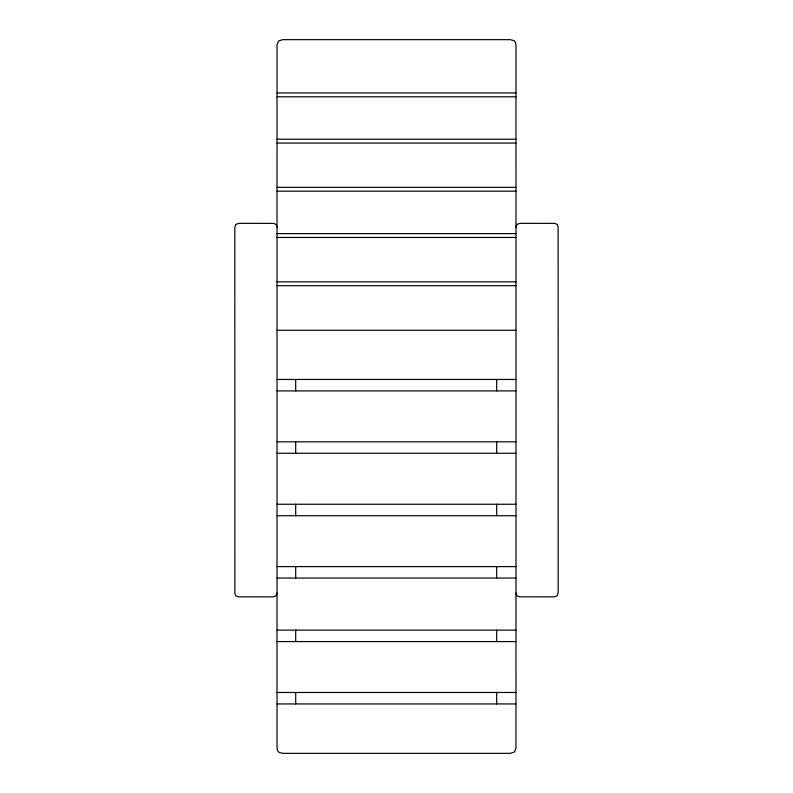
<?xml version="1.0" encoding="UTF-8"?>
<svg xmlns="http://www.w3.org/2000/svg" width="793" height="793" viewBox="0 0 793 793"><rect width="100%" height="100%" fill="white"/><g stroke="black" fill="none" stroke-linecap="round" stroke-linejoin="round"><path stroke-width="1.19" d="M277.015 227.076L277.035 44.963L278.551 40.949L282.675 39.65L510.325 39.65L514.26 40.79L515.529 42.574L515.975 45.191L515.985 227.076A7.692 7.692 0 0 0 515.975 227.482L515.975 592.728A7.811 7.811 0 0 0 515.975 593.045L515.965 748.037L514.498 751.992L510.325 753.35L282.675 753.35L278.997 752.398L277.5 750.505L277.025 747.809L277.015 593.124A7.692 7.692 0 0 0 277.025 592.728L277.025 227.482A7.692 7.692 0 0 0 277.015 227.076L276.033 224.419L273.595 223.378L238.891 223.339L235.818 224.419L234.827 227.482L234.867 593.511L235.908 595.87L238.336 596.842L272.97 596.861L275.905 595.91L277.015 593.124M515.985 227.076L517.095 224.29L520.03 223.339L554.664 223.368L557.092 224.33L558.133 226.699L558.173 592.728L557.142 595.83L554.109 596.861L519.405 596.832L516.927 595.741L515.975 593.045M277.025 92.94L515.975 92.94M277.025 96.776L515.975 96.776M277.025 139.221L515.975 139.221M277.025 143.057L515.975 143.057M277.025 187.336L515.975 187.336M277.025 191.172L515.975 191.172M277.025 233.618L515.975 233.618M277.025 237.454L515.975 237.454M277.025 281.852L515.975 281.852M277.025 285.688L515.975 285.688M277.025 330.284L515.975 330.284M277.025 379.46L515.975 379.46M277.025 390.909L515.975 390.909M277.025 441.81L515.975 441.81M277.025 453.269L515.975 453.269M277.025 504.249L515.975 504.249M277.025 515.708L515.975 515.708M277.025 566.608L515.975 566.608M277.025 578.057L515.975 578.057M277.025 630.128L515.975 630.128M277.025 641.577L515.975 641.577M277.025 692.477L515.975 692.477M277.025 703.936L515.975 703.936M496.686 379.46L496.686 390.909M496.686 441.81L496.686 453.269M496.686 504.249L496.686 515.708M496.686 566.608L496.686 578.057M496.686 630.128L496.686 641.577M496.686 692.477L496.686 703.936M295.69 379.46L295.69 390.909M295.69 441.81L295.69 453.269M295.69 504.249L295.69 515.708M295.69 566.608L295.69 578.057M295.69 630.128L295.69 641.577M295.69 692.477L295.69 703.936"/></g></svg>
